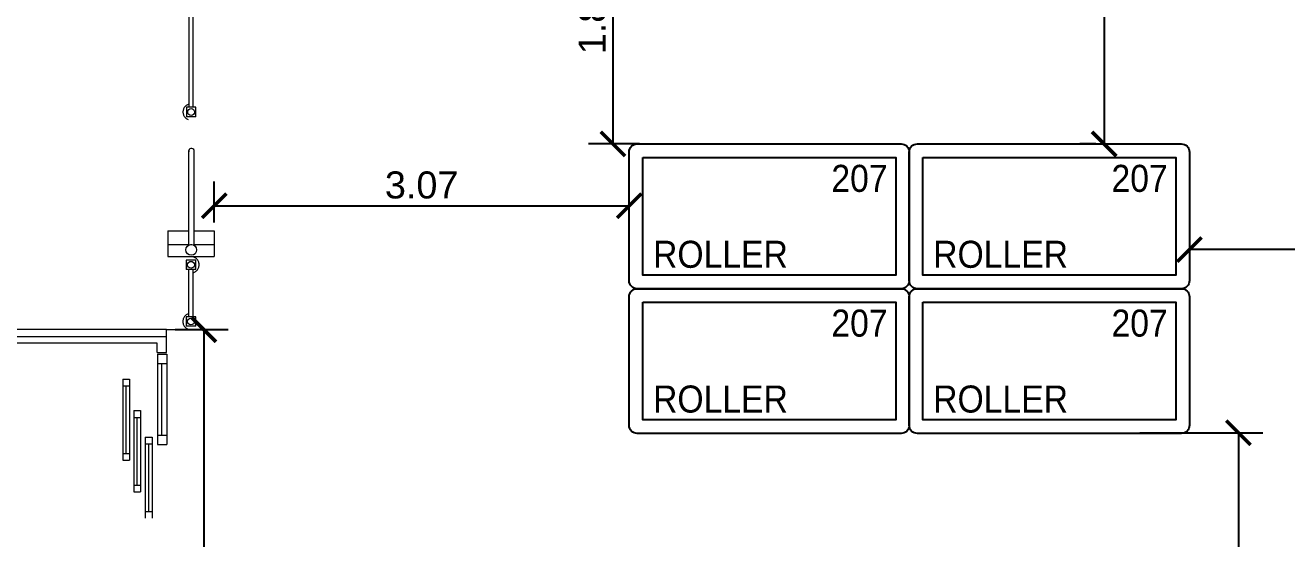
# Model space of a CAD drawing. Header units: millimetres. Extents: x 15590 to 15992, y 1055 to 1132.
# Drawn here: x 15913.62 to 15922.95, y 1072.96 to 1076.76 of the extents above; entities that cross this region are included whole.
import ezdxf
from ezdxf.enums import TextEntityAlignment as Align

# ---------------------------------------------------------------- set-up
doc = ezdxf.new("R2010")
doc.units = ezdxf.units.MM
doc.header["$MEASUREMENT"] = 0
doc.linetypes.add('ACAD_ISO07W100', pattern=[3.5, 0.5, -3])
doc.layers.get('0').update_dxf_attribs({"lineweight": 9})
doc.layers.add('frais', color=5, linetype='Continuous')
doc.styles.get("Standard").update_dxf_attribs({"font": 'swiss.ttf', "height": 0.2})
doc.dimstyles.get("Standard").update_dxf_attribs({"dimtxt": 0.2, "dimasz": 0.18, "dimexe": 0.18, "dimexo": 0.0625, "dimgap": 0.05, "dimtad": 1, "dimzin": 4, "dimdsep": 46, "dimtxsty": 'Standard', "dimblk": 'ARCHTICK', "dimcen": 0.09, "dimadec": 0, "dimazin": 0, "dimtfac": 1, "dimtofl": 0, "dimtmove": 0, "dimatfit": 3, "dimfxl": 1, "dimtolj": 1, "dimtzin": 0, "dimarcsym": 0})

# ---------------------------------------------------------------- blocks, each defined once
blk = doc.blocks.new('_ArchTick')
at = {"color": 0, "linetype": 'ByBlock', "const_width": 0.15}
blk.add_lwpolyline([(-0.5, -0.5), (0.5, 0.5)], dxfattribs=at)
blk = doc.blocks.new('*D425')
at = {"color": 0, "lineweight": -2, "transparency": 16777216}
for p, q in [((15921.8662, 1073.7401), (15922.7746, 1073.7401)), ((15922.5946, 1073.7401), (15922.5946, 1071.339)), ((15921.814, 1071.339), (15922.7746, 1071.339))]:
    blk.add_line(p, q, dxfattribs=at)
at = {"layer": 'DEFPOINTS', "color": 0, "transparency": 16777216}
for p in [(15921.8037, 1073.7401), (15921.7515, 1071.339), (15922.5946, 1071.339)]:
    blk.add_point(p, dxfattribs=at)
at = {"color": 0, "lineweight": -2, "transparency": 16777216, "xscale": 0.18, "yscale": 0.18, "zscale": 0.18}
for p, rotation in [((15922.5946, 1073.7401), 90), ((15922.5946, 1071.339), 270)]:
    blk.add_blockref('_ArchTick', p, dxfattribs=dict(at, rotation=rotation))
at = {"color": 0, "transparency": 16777216, "insert": (15922.4418, 1072.5396), "char_height": 0.2, "attachment_point": 5, "rotation": 90}
blk.add_mtext('\\A1;2.40', dxfattribs=at)
blk = doc.blocks.new('A$C3D6040EA')
blk.add_lwpolyline([(0.06, 1.07), (2.01, 1.07, -0.414214), (2.07, 1.01), (2.07, 0.06, -0.414214), (2.01, 0), (0.06, 0, -0.414214), (0, 0.06), (0, 1.01, -0.414214)], format="xyb", close=True)
at = {"color": 5}
blk.add_lwpolyline([(0.1, 0.97), (1.97, 0.97), (1.97, 0.1), (0.1, 0.1)], close=True, dxfattribs=at)
at = {"color": 5, "width": 0.891}
for s, p in [('207', (1.702, 0.8156)), ('ROLLER', (0.6749, 0.2544))]:
    blk.add_text(s, height=0.2, dxfattribs=at).set_placement(p, align=Align.MIDDLE_CENTER)
blk = doc.blocks.new('*D451')
at = {"color": 0, "lineweight": -2, "transparency": 16777216}
for p, q in [((15915.02, 1075.2962), (15915.02, 1075.6)), ((15918.0886, 1075.2962), (15918.0886, 1075.6)), ((15915.02, 1075.42), (15918.0886, 1075.42))]:
    blk.add_line(p, q, dxfattribs=at)
at = {"layer": 'DEFPOINTS', "color": 0, "transparency": 16777216}
for p in [(15918.0886, 1075.42), (15915.02, 1075.2337), (15918.0886, 1075.2337)]:
    blk.add_point(p, dxfattribs=at)
at = {"color": 0, "lineweight": -2, "transparency": 16777216, "xscale": 0.18, "yscale": 0.18, "zscale": 0.18, "rotation": 180}
blk.add_blockref('_ArchTick', (15915.02, 1075.42), dxfattribs=at)
at = {"color": 0, "lineweight": -2, "transparency": 16777216, "xscale": 0.18, "yscale": 0.18, "zscale": 0.18}
blk.add_blockref('_ArchTick', (15918.0886, 1075.42), dxfattribs=at)
at = {"color": 0, "transparency": 16777216, "insert": (15916.5543, 1075.5728), "char_height": 0.2, "attachment_point": 5}
blk.add_mtext('\\A1;3.07', dxfattribs=at)
blk = doc.blocks.new('*D452')
at = {"color": 0, "lineweight": -2, "transparency": 16777216}
for p, q in [((15922.2318, 1075.2627), (15922.2318, 1074.9154)), ((15925.2915, 1075.2627), (15925.2915, 1074.9154)), ((15925.2915, 1075.0954), (15922.2318, 1075.0954))]:
    blk.add_line(p, q, dxfattribs=at)
at = {"layer": 'DEFPOINTS', "color": 0, "transparency": 16777216}
for p in [(15922.2318, 1075.3252), (15925.2915, 1075.3252), (15922.2318, 1075.0954)]:
    blk.add_point(p, dxfattribs=at)
at = {"color": 0, "lineweight": -2, "transparency": 16777216, "xscale": 0.18, "yscale": 0.18, "zscale": 0.18, "rotation": 180}
blk.add_blockref('_ArchTick', (15922.2318, 1075.0954), dxfattribs=at)
at = {"color": 0, "lineweight": -2, "transparency": 16777216, "xscale": 0.18, "yscale": 0.18, "zscale": 0.18}
blk.add_blockref('_ArchTick', (15925.2915, 1075.0954), dxfattribs=at)
at = {"color": 0, "transparency": 16777216, "insert": (15923.7617, 1075.2482), "char_height": 0.2, "attachment_point": 5}
blk.add_mtext('\\A1;3.06', dxfattribs=at)
blk = doc.blocks.new('*D453')
at = {"color": 0, "lineweight": -2, "transparency": 16777216}
for p, q in [((15921.5388, 1078.2811), (15921.4213, 1078.2811)), ((15921.6013, 1078.2811), (15921.6013, 1075.8774)), ((15921.5388, 1075.8774), (15921.4213, 1075.8774))]:
    blk.add_line(p, q, dxfattribs=at)
at = {"layer": 'DEFPOINTS', "color": 0, "transparency": 16777216}
for p in [(15921.6013, 1078.2811), (15921.6013, 1075.8774), (15921.6013, 1075.8774)]:
    blk.add_point(p, dxfattribs=at)
at = {"color": 0, "lineweight": -2, "transparency": 16777216, "xscale": 0.18, "yscale": 0.18, "zscale": 0.18}
for p, rotation in [((15921.6013, 1078.2811), 90), ((15921.6013, 1075.8774), 270)]:
    blk.add_blockref('_ArchTick', p, dxfattribs=dict(at, rotation=rotation))
at = {"color": 0, "transparency": 16777216, "insert": (15921.4486, 1077.0792), "char_height": 0.2, "attachment_point": 5, "rotation": 90}
blk.add_mtext('\\A1;2.40', dxfattribs=at)
blk = doc.blocks.new('*D454')
at = {"color": 0, "lineweight": -2, "transparency": 16777216}
for p, q in [((15918.1657, 1077.7483), (15917.7887, 1077.7483)), ((15917.9687, 1077.7483), (15917.9687, 1075.8774)), ((15918.1657, 1075.8774), (15917.7887, 1075.8774))]:
    blk.add_line(p, q, dxfattribs=at)
at = {"layer": 'DEFPOINTS', "color": 0, "transparency": 16777216}
for p in [(15918.2282, 1077.7483), (15917.9687, 1075.8774), (15918.2282, 1075.8774)]:
    blk.add_point(p, dxfattribs=at)
at = {"color": 0, "lineweight": -2, "transparency": 16777216, "xscale": 0.18, "yscale": 0.18, "zscale": 0.18}
for p, rotation in [((15917.9687, 1077.7483), 90), ((15917.9687, 1075.8774), 270)]:
    blk.add_blockref('_ArchTick', p, dxfattribs=dict(at, rotation=rotation))
at = {"color": 0, "transparency": 16777216, "insert": (15917.8159, 1076.8129), "char_height": 0.2, "attachment_point": 5, "rotation": 90}
blk.add_mtext('\\A1;1.87', dxfattribs=at)
blk = doc.blocks.new('*D466')
at = {"color": 0, "lineweight": -2, "transparency": 16777216}
for p, q in [((15914.7307, 1074.5037), (15915.1238, 1074.5037)), ((15914.9438, 1074.5037), (15914.9438, 1070.7037)), ((15914.7307, 1070.7037), (15915.1238, 1070.7037))]:
    blk.add_line(p, q, dxfattribs=at)
at = {"layer": 'DEFPOINTS', "color": 0, "transparency": 16777216}
for p in [(15914.6682, 1074.5037), (15914.6682, 1070.7037), (15914.9438, 1070.7037)]:
    blk.add_point(p, dxfattribs=at)
at = {"color": 0, "lineweight": -2, "transparency": 16777216, "xscale": 0.18, "yscale": 0.18, "zscale": 0.18}
for p, rotation in [((15914.9438, 1074.5037), 90), ((15914.9438, 1070.7037), 270)]:
    blk.add_blockref('_ArchTick', p, dxfattribs=dict(at, rotation=rotation))
at = {"color": 0, "transparency": 16777216, "insert": (15914.791, 1072.6037), "char_height": 0.2, "attachment_point": 5, "rotation": 90}
blk.add_mtext('\\A1;3.80', dxfattribs=at)

msp = doc.modelspace()

# ---------------------------------------------------------------- linework, layer by layer
at = {"linetype": 'Continuous'}
for p, q in [((15914.8339, 1076.1486), (15914.834, 1076.8486)), ((15914.8652, 1076.1486), (15914.8655, 1076.8486)), ((15914.8842, 1076.1486), (15914.8142, 1076.1486)), ((15914.8142, 1076.1486), (15914.8142, 1076.0786)), ((15914.8842, 1076.0786), (15914.8842, 1076.1486)), ((15914.8842, 1076.0786), (15914.8142, 1076.0786)), ((15914.8836, 1075.0187), (15914.8136, 1075.0187)), ((15914.8136, 1075.0187), (15914.8136, 1074.9487)), ((15914.8836, 1074.9487), (15914.8836, 1075.0187)), ((15914.8836, 1074.9487), (15914.8136, 1074.9487)), ((15914.8836, 1074.9487), (15914.8136, 1074.9487)), ((15914.833, 1074.5987), (15914.8331, 1074.9487)), ((15914.8643, 1074.5987), (15914.8644, 1074.9487)), ((15914.8833, 1074.5987), (15914.8133, 1074.5988)), ((15914.8133, 1074.5988), (15914.8133, 1074.5288)), ((15914.8833, 1074.5287), (15914.8833, 1074.5987)), ((15914.8833, 1074.5287), (15914.8133, 1074.5288))]:
    msp.add_line(p, q, dxfattribs=at)
for p, q in [((15914.8319, 1075.1295), (15914.8317, 1075.8293)), ((15914.871, 1075.1283), (15914.8717, 1075.8293)), ((15914.6775, 1075.2338), (15914.6774, 1075.0438)), ((15914.6775, 1075.2338), (15914.8315, 1075.2337)), ((15914.8715, 1075.2337), (15915.02, 1075.2337)), ((15915.02, 1075.2337), (15915.0199, 1075.0437)), ((15914.6774, 1075.1338), (15914.8315, 1075.1337)), ((15914.8454, 1075.1337), (15914.8554, 1075.1337)), ((15914.8715, 1075.1337), (15915.0199, 1075.1337)), ((15914.6774, 1075.0438), (15915.0199, 1075.0437)), ((15914.6682, 1074.5037), (15912.3681, 1074.5037)), ((15912.3685, 1074.4537), (15914.6682, 1074.4537)), ((15914.6682, 1074.3337), (15914.6682, 1074.5037)), ((15914.6682, 1074.5037), (15914.8482, 1074.5037)), ((15914.5982, 1074.4037), (15912.3688, 1074.4037)), ((15914.5982, 1074.3337), (15914.5982, 1074.4037)), ((15914.5982, 1074.3337), (15914.6682, 1074.3337)), ((15914.5982, 1074.3337), (15914.6682, 1074.3337)), ((15914.601, 1074.3233), (15914.601, 1073.6533)), ((15914.601, 1074.3233), (15914.671, 1074.3233)), ((15914.671, 1074.3233), (15914.671, 1073.6533)), ((15914.601, 1074.2533), (15914.671, 1074.2533)), ((15914.633, 1073.7233), (15914.633, 1074.2533)), ((15914.3437, 1074.1383), (15914.3437, 1073.5383)), ((15914.3437, 1074.1383), (15914.3937, 1074.1383)), ((15914.3437, 1074.0883), (15914.3937, 1074.0883)), ((15914.3687, 1073.5883), (15914.3687, 1074.0883)), ((15914.3937, 1074.1383), (15914.3937, 1073.5383)), ((15914.4249, 1073.9043), (15914.4249, 1073.3043)), ((15914.4249, 1073.9043), (15914.4749, 1073.9043)), ((15914.4749, 1073.9043), (15914.4749, 1073.3043)), ((15914.4249, 1073.8543), (15914.4749, 1073.8543)), ((15914.4499, 1073.3543), (15914.4499, 1073.8543)), ((15914.5108, 1073.7083), (15914.5108, 1073.1083)), ((15914.5108, 1073.7083), (15914.5608, 1073.7083)), ((15914.5608, 1073.7083), (15914.5608, 1073.1083)), ((15914.601, 1073.7233), (15914.671, 1073.7233)), ((15914.5108, 1073.6583), (15914.5608, 1073.6583)), ((15914.5358, 1073.1583), (15914.5358, 1073.6583)), ((15914.601, 1073.6533), (15914.671, 1073.6533)), ((15914.3437, 1073.5883), (15914.3937, 1073.5883)), ((15914.3437, 1073.5383), (15914.3937, 1073.5383)), ((15914.4249, 1073.3543), (15914.4749, 1073.3543)), ((15914.4249, 1073.3043), (15914.4749, 1073.3043)), ((15914.5108, 1073.1583), (15914.5608, 1073.1583))]:
    msp.add_line(p, q)
for centre, radius in [((15910.6295, 1093.1562), 38.4411), ((15914.8504, 1075.094), 0.04)]:
    msp.add_circle(centre, radius)
for centre in [(15914.8492, 1076.1136), (15914.8486, 1074.9837), (15914.8483, 1074.5637)]:
    msp.add_circle(centre, 0.025, dxfattribs=at)
at = {"linetype": 'ACAD_ISO07W100', "ltscale": 0.3}
for centre, start, end in [((15914.8492, 1076.1136), 105.44097, 74.50895), ((15914.8486, 1074.9837), 285.44097, 254.50895), ((15914.8483, 1074.5637), 105.44097, 74.50895)]:
    msp.add_arc(centre, 0.06, start, end, dxfattribs=at)
msp.add_arc((15914.8517, 1075.8245), 0.0206, 13.51402, 193.51402)

# ---------------------------------------------------------------- block references
at = {"layer": 'frais', "xscale": 1.0007599999999, "yscale": 1.0007599999999, "zscale": 1.0007599999999}
for p in [(15918.0886, 1074.8066), (15920.1602, 1074.8066), (15918.0886, 1073.7358), (15920.1602, 1073.7358)]:
    msp.add_blockref('A$C3D6040EA', p, dxfattribs=at)

# ---------------------------------------------------------------- dimensions: what is measured, and where the dimension line sits
for base, p1, p2, picture, middle in [((15921.6013, 1075.8774), (15921.6013, 1078.2811), (15921.6013, 1075.8774), '*D453', (15921.4486, 1077.0792)), ((15917.9687, 1075.8774), (15918.2282, 1077.7483), (15918.2282, 1075.8774), '*D454', (15917.8159, 1076.8129)), ((15914.9438, 1070.7037), (15914.6682, 1074.5037), (15914.6682, 1070.7037), '*D466', (15914.791, 1072.6037)), ((15922.5946, 1071.339), (15921.8037, 1073.7401), (15921.7515, 1071.339), '*D425', (15922.4418, 1072.5396))]:
    dim = msp.add_linear_dim(base=base, p1=p1, p2=p2, angle=90, dimstyle='Standard')
    dim.commit()
    dim.dimension.update_dxf_attribs({"geometry": picture, "text_midpoint": middle})
for base, p1, p2, picture, middle in [((15918.0886, 1075.42), (15915.02, 1075.2337), (15918.0886, 1075.2337), '*D451', (15916.5543, 1075.5728)), ((15922.2318, 1075.0954), (15925.2915, 1075.3252), (15922.2318, 1075.3252), '*D452', (15923.7617, 1075.2482))]:
    dim = msp.add_linear_dim(base=base, p1=p1, p2=p2, dimstyle='Standard')
    dim.commit()
    dim.dimension.update_dxf_attribs({"geometry": picture, "text_midpoint": middle})

doc.saveas('drawing.dxf')
